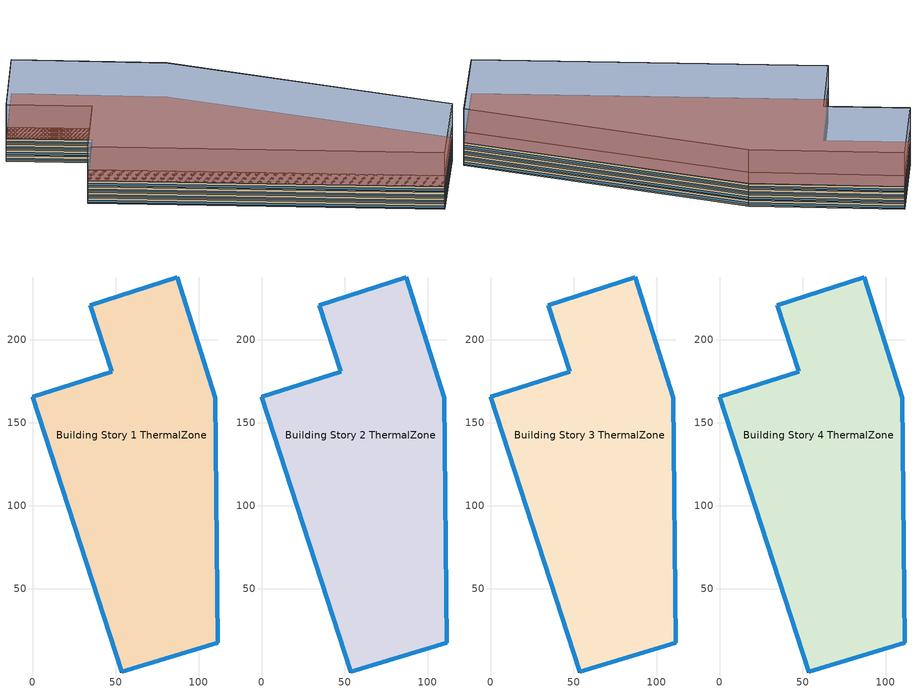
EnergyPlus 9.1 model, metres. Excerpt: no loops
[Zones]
Building Story 1 ThermalZone
 floor ground (Typical Insulated Carpeted 6in Slab Floor): 109.88,165.12 111.61,17.73 53.73,0 0,165.55 47.59,180.88 34.63,220.81 87.23,237.76 z0
 wall outside (Typical Insulated Exterior Mass Wall R-9.62): 111.61,17.73 109.88,165.12 87.23,237.76 34.63,220.81 47.59,180.88 0,165.55 53.73,0 111.61,17.73 z0:3
 window (U 0.57 SHGC 0.49 Dbl Blue 6mm/6mm Air): 111.61,17.76 109.88,165.09 / 53.75,0.01 111.58,17.72 / 0.01,165.52 53.72,0.02 / 47.56,180.87 0.02,165.55 / 34.64,220.79 47.58,180.9 / 87.2,237.75 34.65,220.82 / 109.87,165.14 87.24,237.73 z0.76:1.66
 ceiling adiabatic (Typical Interior Ceiling): 87.23,237.76 34.63,220.81 47.59,180.88 0,165.55 53.73,0 111.61,17.73 109.88,165.12 z3
Building Story 2 ThermalZone
 floor adiabatic (Typical Insulated Carpeted 6in Slab Floor): 109.88,165.12 111.61,17.73 53.73,0 0,165.55 47.59,180.88 34.63,220.81 87.23,237.76 z3
 wall outside (Typical Insulated Exterior Mass Wall R-9.62): 111.61,17.73 109.88,165.12 87.23,237.76 34.63,220.81 47.59,180.88 0,165.55 53.73,0 111.61,17.73 z3:6
 window (U 0.57 SHGC 0.49 Dbl Blue 6mm/6mm Air): 111.61,17.76 109.88,165.09 / 53.75,0.01 111.58,17.72 / 0.01,165.52 53.72,0.02 / 47.56,180.87 0.02,165.55 / 34.64,220.79 47.58,180.9 / 87.2,237.75 34.65,220.82 / 109.87,165.14 87.24,237.73 z3.76:4.66
 ceiling adiabatic (Typical IEAD Roof R-15.87): 87.23,237.76 34.63,220.81 47.59,180.88 0,165.55 53.73,0 111.61,17.73 109.88,165.12 z6
Building Story 3 ThermalZone
 floor adiabatic (Typical Interior Floor): 109.88,165.12 111.61,17.73 53.73,0 0,165.55 47.59,180.88 34.63,220.81 87.23,237.76 z6
 wall outside (Typical Insulated Exterior Mass Wall R-9.62): 111.61,17.73 109.88,165.12 87.23,237.76 34.63,220.81 47.59,180.88 0,165.55 53.73,0 111.61,17.73 z6:9
 window (U 0.57 SHGC 0.49 Dbl Blue 6mm/6mm Air): 111.61,17.76 109.88,165.09 / 53.75,0.01 111.58,17.72 / 0.01,165.52 53.72,0.02 / 47.56,180.87 0.02,165.55 / 34.64,220.79 47.58,180.9 / 87.2,237.75 34.65,220.82 / 109.87,165.14 87.24,237.73 z6.76:7.66
 ceiling adiabatic (Typical IEAD Roof R-15.87): 87.23,237.76 34.63,220.81 47.59,180.88 0,165.55 53.73,0 111.61,17.73 109.88,165.12 z9
Building Story 4 ThermalZone
 floor adiabatic (Typical Interior Floor): 109.88,165.12 111.61,17.73 53.73,0 0,165.55 47.59,180.88 34.63,220.81 87.23,237.76 z9
 wall outside (Typical Insulated Exterior Mass Wall R-9.62): 111.61,17.73 109.88,165.12 87.23,237.76 34.63,220.81 47.59,180.88 0,165.55 53.73,0 111.61,17.73 z9:12
 window (U 0.57 SHGC 0.49 Dbl Blue 6mm/6mm Air): 111.61,17.76 109.88,165.09 / 53.75,0.01 111.58,17.72 / 0.01,165.52 53.72,0.02 / 47.56,180.87 0.02,165.55 / 34.64,220.79 47.58,180.9 / 87.2,237.75 34.65,220.82 / 109.87,165.14 87.24,237.73 z9.76:10.66
 roof outside (Typical IEAD Roof R-15.87): 87.23,237.76 34.63,220.81 47.59,180.88 0,165.55 53.73,0 111.61,17.73 109.88,165.12 z12
shading: 111.61,17.73 109.88,165.12 / 53.73,0 111.61,17.73 / 0,165.55 53.73,0 / 47.59,180.88 0,165.55 / 34.63,220.81 47.59,180.88 / 87.23,237.76 34.63,220.81 / 109.88,165.12 87.23,237.76 / 111.61,17.73 109.88,165.12 / 109.88,165.12 87.23,237.76 / 53.73,0 111.61,17.73 / 0,165.55 53.73,0 / 34.63,220.81 47.59,180.88 / 47.59,180.88 0,165.55 / 87.23,237.76 34.63,220.81 / 47.59,180.88 0,165.55 / 34.63,220.81 47.59,180.88 / 87.23,237.76 34.63,220.81 / 109.88,165.12 87.23,237.76 / 111.61,17.73 109.88,165.12 / 53.73,0 111.61,17.73 / 0,165.55 53.73,0 / 111.61,17.73 109.88,165.12 / 109.88,165.12 87.23,237.76 / 87.23,237.76 34.63,220.81 / 34.63,220.81 47.59,180.88 / 47.59,180.88 0,165.55 / 0,165.55 53.73,0 / 53.73,0 111.61,17.73 z0:9; 111.61,17.73 109.88,165.12 / 53.73,0 111.61,17.73 / 0,165.55 53.73,0 / 47.59,180.88 0,165.55 / 34.63,220.81 47.59,180.88 / 87.23,237.76 34.63,220.81 / 109.88,165.12 87.23,237.76 / 111.61,17.73 109.88,165.12 / 109.88,165.12 87.23,237.76 / 87.23,237.76 34.63,220.81 / 34.63,220.81 47.59,180.88 / 47.59,180.88 0,165.55 / 0,165.55 53.73,0 / 53.73,0 111.61,17.73 z0:3; 87.23,237.76 34.63,220.81 / 34.63,220.81 47.59,180.88 / 47.59,180.88 0,165.55 / 0,165.55 53.73,0 / 53.73,0 111.61,17.73 / 111.61,17.73 109.88,165.12 / 109.88,165.12 87.23,237.76 z0:18; 111.61,17.73 109.88,165.12 / 109.88,165.12 87.23,237.76 / 87.23,237.76 34.63,220.81 / 34.63,220.81 47.59,180.88 / 47.59,180.88 0,165.55 / 0,165.55 53.73,0 / 53.73,0 111.61,17.73 z0:30; 109.88,165.12 111.61,17.73 53.73,0 0,165.55 47.59,180.88 34.63,220.81 87.23,237.76 z0; 87.23,237.76 34.63,220.81 47.59,180.88 0,165.55 53.73,0 111.61,17.73 109.88,165.12 z9; 87.23,237.76 34.63,220.81 47.59,180.88 0,165.55 53.73,0 111.61,17.73 109.88,165.12 z9; 109.88,165.12 111.61,17.73 53.73,0 0,165.55 47.59,180.88 34.63,220.81 87.23,237.76 z0; 109.88,165.12 111.61,17.73 53.73,0 0,165.55 47.59,180.88 34.63,220.81 87.23,237.76 z0; 87.23,237.76 34.63,220.81 47.59,180.88 0,165.55 53.73,0 111.61,17.73 109.88,165.12 z3; 109.88,165.12 111.61,17.73 53.73,0 0,165.55 47.59,180.88 34.63,220.81 87.23,237.76 z0; 87.23,237.76 34.63,220.81 47.59,180.88 0,165.55 53.73,0 111.61,17.73 109.88,165.12 z3; 87.23,237.76 34.63,220.81 47.59,180.88 0,165.55 53.73,0 111.61,17.73 109.88,165.12 z18; 109.88,165.12 111.61,17.73 53.73,0 0,165.55 47.59,180.88 34.63,220.81 87.23,237.76 z0; 87.23,237.76 34.63,220.81 47.59,180.88 0,165.55 53.73,0 111.61,17.73 109.88,165.12 z30; 109.88,165.12 111.61,17.73 53.73,0 0,165.55 47.59,180.88 34.63,220.81 87.23,237.76 z0; 87.23,237.76 34.63,220.81 47.59,180.88 0,165.55 53.73,0 111.61,17.73 109.88,165.12 z9; 109.88,165.12 111.61,17.73 53.73,0 0,165.55 47.59,180.88 34.63,220.81 87.23,237.76 z0; 109.88,165.12 111.61,17.73 53.73,0 0,165.55 47.59,180.88 34.63,220.81 87.23,237.76 z0; 87.23,237.76 34.63,220.81 47.59,180.88 0,165.55 53.73,0 111.61,17.73 109.88,165.12 z9
[Building]
Mixed_use 1: Terrain=City
[Site:Location]
Buffalo Niagara Intl Ap_NY_USA: Latitude {deg}=42.8132; Longitude {deg}=-78.8479; Time Zone {hr}=-5; Elevation {m}=215
[Site:GroundTemperature:BuildingSurface]
19.527, 19.502, 19.536, 19.598, 20.002, 21.64, 22.225, 22.375, 21.449, 20.121, 19.802, 19.633
[Site:WaterMainsTemperature]
Calculation Method=Correlation; Annual Average Outdoor Air Temperature {C}=8.96667; Maximum Difference In Monthly Average Outdoor Air Temperatures {deltaC}=26.2
[SizingPeriod:DesignDay] Day of Month=21; Dry-Bulb Temperature Range Modifier Type=DefaultMultipliers; Humidity Condition Type=Wetbulb; Barometric Pressure {Pa}=98769; Rain Indicator=No; Snow Indicator=No; Daylight Saving Time Indicator=No
Name | Month | Day Type | Maximum Dry-Bulb Temperature {C} | Daily Dry-Bulb Temperature Range {deltaC} | Wetbulb or DewPoint at Maximum Dry-Bulb {C} | Wind Speed {m/s} | Wind Direction {deg} | Solar Model Indicator | ASHRAE Clear Sky Optical Depth for Beam Irradiance (taub) | ASHRAE Clear Sky Optical Depth for Diffuse Irradiance (taud) | Sky Clearness
Buffalo Niagara Intl Ap Ann Clg .4% Condns DB=>MWB | 7 | SummerDesignDay | 30.3 | 9.3 | 21.8 | 5.7 | 240 | ASHRAETau | 0.462 | 2.001
Buffalo Niagara Intl Ap Ann Clg .4% Condns WB=>MDB | 7 | SummerDesignDay | 27.8 | 9.3 | 23.8 | 5.7 | 240 | ASHRAETau | 0.462 | 2.001
Buffalo Niagara Intl Ap Ann Htg 99.6% Condns DB | 1 | WinterDesignDay | -16.3 | 0 | -16.3 | 5.1 | 270 | ASHRAEClearSky |  |  | 0
[Material] Thermal Absorptance=0.9
Name | Roughness | Thickness {m} | Conductivity {W/m-K} | Density {kg/m3} | Specific Heat {J/kg-K} | Solar Absorptance | Visible Absorptance
1/2IN Gypsum | Smooth | 0.0127 | 0.16 | 784.9 | 830 | 0.4 | 0.4
100mm Normalweight concrete floor | MediumRough | 0.1016 | 2.31045 | 2322 | 832.557 | 0 | 0
1IN Stucco | Smooth | 0.0253 | 0.6918 | 1858 | 837 | 0.7 | 0.92
6 in. Normalweight Concrete Floor | MediumRough | 0.1524 | 2.31 | 2322 | 832 | 0.7 | 0.7
8IN CONCRETE HW RefBldg | Rough | 0.2032 | 1.311 | 2240 | 836.8 | 0.7 | 0.7
Metal Roof Surface | Smooth | 0.0008 | 45.28 | 7824 | 500 | 0.7 | 0.7
Roof Membrane | VeryRough | 0.0095 | 0.16 | 1121.29 | 1460 | 0.7 | 0.7
[Material:NoMass] Roughness=Smooth; Thermal Absorptance=0.9; Solar Absorptance=0.7
Name | Thermal Resistance {m2-K/W} | Visible Absorptance
CP02 CARPET PAD; Typical Carpet Pad | 0.21648 | 0.8
Typical Insulation R-14.76 | 2.59864 | 0.7
Typical Insulation R-7.23 | 1.27273 | 0.7
[WindowMaterial:Gas]
AIR 6MM: Gas Type=Air; Thickness {m}=0.0063
[WindowMaterial:Glazing] Optical Data Type=SpectralAverage; Thickness {m}=0.006; Infrared Transmittance at Normal Incidence=0; Front Side Infrared Hemispherical Emissivity=0.84; Back Side Infrared Hemispherical Emissivity=0.84; Conductivity {W/m-K}=0.9; Dirt Correction Factor for Solar and Visible Transmittance=1; Solar Diffusing=No
Name | Solar Transmittance at Normal Incidence | Front Side Solar Reflectance at Normal Incidence | Back Side Solar Reflectance at Normal Incidence | Visible Transmittance at Normal Incidence | Front Side Visible Reflectance at Normal Incidence | Back Side Visible Reflectance at Normal Incidence
BLUE 6MM | 0.48 | 0.05 | 0.05 | 0.57 | 0.06 | 0.06
CLEAR 6MM | 0.775 | 0.071 | 0.071 | 0.881 | 0.08 | 0.08
[Construction]
Typical IEAD Roof R-15.87: Roof Membrane, Typical Insulation R-14.76, Metal Roof Surface
Typical Insulated Carpeted 6in Slab Floor: 6 in. Normalweight Concrete Floor, Typical Carpet Pad
Typical Insulated Exterior Mass Wall R-9.62: 1IN Stucco, 8IN CONCRETE HW RefBldg, Typical Insulation R-7.23, 1/2IN Gypsum
Typical Interior Ceiling: CP02 CARPET PAD, 100mm Normalweight concrete floor
Typical Interior Floor: 100mm Normalweight concrete floor, CP02 CARPET PAD
U 0.57 SHGC 0.49 Dbl Blue 6mm/6mm Air: BLUE 6MM, AIR 6MM, CLEAR 6MM
[Zone]
Building Story 1 ThermalZone; Building Story 2 ThermalZone; Building Story 3 ThermalZone; Building Story 4 ThermalZone
[AvailabilityManager:NightCycle] Applicability Schedule=Always On Discrete; Control Type=CycleOnAny; Thermostat Tolerance {deltaC}=1; Cycling Run Time Control Type=FixedRunTime; Cycling Run Time {s}=1800
Name | Fan Schedule
Availability Manager Night Cycle 1 | 1 Zone VAV Occ Sch
Availability Manager Night Cycle 2 | 1 Zone VAV 1 Occ Sch
Availability Manager Night Cycle 3 | 1 Zone VAV 2 Occ Sch
Availability Manager Night Cycle 4 | 1 Zone VAV 3 Occ Sch
[AvailabilityManager:Scheduled] Schedule=Always On Discrete
1 Zone VAV OA System Availability Manager; 1 Zone VAV 1 OA System Availability Manager; 1 Zone VAV 2 OA System Availability Manager; 1 Zone VAV 3 OA System Availability Manager
[Exterior:Lights] Control Option=AstronomicalClock
Name | Schedule | Design Level {W}
Building Facades | Schedule Ruleset 1 | 3540.68
Main Entries | Always On Discrete | 2256.552
Other Doors | Always On Discrete | 4513.104
Parking Areas and Drives | Always On Discrete | 265327
[Fan:ZoneExhaust] Availability Schedule=RestaurantSitDown Kitchen_Exhaust_SCH; Fan Total Efficiency=0.0660786; Pressure Rise {Pa}=124.544; System Availability Manager Coupling Mode=Decoupled
Name | Maximum Flow Rate {m3/s} | Flow Fraction Schedule | Balanced Exhaust Fraction Schedule
Zone FullServiceRestaurant Kitchen A  - Story Ground Exhaust Fan; Zone FullServiceRestaurant Kitchen C  - Story Ground Exhaust Fan | 1.3616 | RestaurantSitDown Kitchen_Exhaust_SCH | RestaurantSitDown Kitchen Exhaust Fan Balanced Exhaust Fraction Schedule
Zone FullServiceRestaurant Kitchen A  - Story Ground Transfer Air Source; Zone FullServiceRestaurant Kitchen C  - Story Ground Transfer Air Source | 1.27134
Zone FullServiceRestaurant Kitchen A end_a - Story Ground Exhaust Fan; Zone FullServiceRestaurant Kitchen C end_a - Story Ground Exhaust Fan | 0.0743317 | RestaurantSitDown Kitchen_Exhaust_SCH
Zone FullServiceRestaurant Kitchen B  - Story Ground Exhaust Fan | 29.4168 | RestaurantSitDown Kitchen_Exhaust_SCH | RestaurantSitDown Kitchen Exhaust Fan Balanced Exhaust Fraction Schedule
Zone FullServiceRestaurant Kitchen B  - Story Ground Transfer Air Source | 27.4668
Zone FullServiceRestaurant Kitchen B end_a - Story Ground Exhaust Fan | 1.6059 | RestaurantSitDown Kitchen_Exhaust_SCH
[EnergyManagementSystem:Sensor] Output:Variable or Output:Meter Index Key=Environment
Name | Output:Variable or Output:Meter
Mains_Water_Temp_Sen | Site Mains Water Temperature
OAT; OAT_1; OAT_2; OAT_3 | Site Outdoor Air Drybulb Temperature
[EnergyManagementSystem:Actuator] Actuated Component Control Type=Schedule Value
Name | Actuated Component Unique | Actuated Component Type
Mains_Water_Temp_Act | Mains Water Temperature | Schedule:Constant
SYS1ZoneVAV1ClgSch0; SYS1ZoneVAV2ClgSch0 | OfficeMedium CLGSETP_SCH_NO_SETBACK | Schedule:Year
SYS1ZoneVAV1HtgSch0; SYS1ZoneVAV2HtgSch0 | OfficeMedium HTGSETP_SCH_PACU_VAV_bot | Schedule:Year
SYS1ZoneVAV3ClgSch0 | RestaurantSitDown CLGSETP_KITCHEN_SCH_NO_SETBACK | Schedule:Year
SYS1ZoneVAV3HtgSch0 | RestaurantSitDown HTGSETP_KITCHEN_SCH_NO_OPTIMUM | Schedule:Year
SYS1ZoneVAVClgSch0 | RestaurantSitDown CLGSETP_SCH_NO_SETBACK | Schedule:Year
SYS1ZoneVAVHtgSch0 | RestaurantSitDown HTGSETP_SCH_NO_OPTIMUM | Schedule:Year
[EnergyManagementSystem:Program]
Mains_Water_Prg: SET Mains_Water_Temp_Act = Mains_Water_Temp_Sen
SYS1ZoneVAV1OptimumStartProg0: IF DaylightSavings==0 && DayOfWeek>1 && Hour==5 && OAT_1<23.9 && OAT_1>1.7; SET SYS1ZoneVAV1ClgSch0 = 29.4; SET SYS1ZoneVAV1HtgSch0 = 15.6; ELSEIF DaylightSavings==0 && DayOfWeek==1 && Hour==7 && OAT_1<23.9 && OAT_1>1.7; SET SYS1ZoneVAV1ClgSch0 = 29.4; SET SYS1ZoneVAV1HtgSch0 = 15.6; ELSEIF DaylightSavings==1 && DayOfWeek>1 && Hour==4 && OAT_1<23.9 && OAT_1>1.7; SET SYS1ZoneVAV1ClgSch0 = 29.4; SET SYS1ZoneVAV1HtgSch0 = 15.6; ELSEIF DaylightSavings==1 && DayOfWeek==1 && Hour==6 && OAT_1<23.9 && OAT_1>1.7; SET SYS1ZoneVAV1ClgSch0 = 29.4; SET SYS1ZoneVAV1HtgSch0 = 15.6; ELSE; SET SYS1ZoneVAV1ClgSch0 = NULL; SET SYS1ZoneVAV1HtgSch0 = NULL; ENDIF
SYS1ZoneVAV2OptimumStartProg0: IF DaylightSavings==0 && DayOfWeek>1 && Hour==5 && OAT_2<23.9 && OAT_2>1.7; SET SYS1ZoneVAV2ClgSch0 = 29.4; SET SYS1ZoneVAV2HtgSch0 = 15.6; ELSEIF DaylightSavings==0 && DayOfWeek==1 && Hour==7 && OAT_2<23.9 && OAT_2>1.7; SET SYS1ZoneVAV2ClgSch0 = 29.4; SET SYS1ZoneVAV2HtgSch0 = 15.6; ELSEIF DaylightSavings==1 && DayOfWeek>1 && Hour==4 && OAT_2<23.9 && OAT_2>1.7; SET SYS1ZoneVAV2ClgSch0 = 29.4; SET SYS1ZoneVAV2HtgSch0 = 15.6; ELSEIF DaylightSavings==1 && DayOfWeek==1 && Hour==6 && OAT_2<23.9 && OAT_2>1.7; SET SYS1ZoneVAV2ClgSch0 = 29.4; SET SYS1ZoneVAV2HtgSch0 = 15.6; ELSE; SET SYS1ZoneVAV2ClgSch0 = NULL; SET SYS1ZoneVAV2HtgSch0 = NULL; ENDIF
SYS1ZoneVAV3OptimumStartProg0: IF DaylightSavings==0 && DayOfWeek>1 && Hour==5 && OAT_3<23.9 && OAT_3>1.7; SET SYS1ZoneVAV3ClgSch0 = 29.4; SET SYS1ZoneVAV3HtgSch0 = 15.6; ELSEIF DaylightSavings==0 && DayOfWeek==1 && Hour==7 && OAT_3<23.9 && OAT_3>1.7; SET SYS1ZoneVAV3ClgSch0 = 29.4; SET SYS1ZoneVAV3HtgSch0 = 15.6; ELSEIF DaylightSavings==1 && DayOfWeek>1 && Hour==4 && OAT_3<23.9 && OAT_3>1.7; SET SYS1ZoneVAV3ClgSch0 = 29.4; SET SYS1ZoneVAV3HtgSch0 = 15.6; ELSEIF DaylightSavings==1 && DayOfWeek==1 && Hour==6 && OAT_3<23.9 && OAT_3>1.7; SET SYS1ZoneVAV3ClgSch0 = 29.4; SET SYS1ZoneVAV3HtgSch0 = 15.6; ELSE; SET SYS1ZoneVAV3ClgSch0 = NULL; SET SYS1ZoneVAV3HtgSch0 = NULL; ENDIF
SYS1ZoneVAVOptimumStartProg0: IF DaylightSavings==0 && DayOfWeek>1 && Hour==5 && OAT<23.9 && OAT>1.7; SET SYS1ZoneVAVClgSch0 = 29.4; SET SYS1ZoneVAVHtgSch0 = 15.6; ELSEIF DaylightSavings==0 && DayOfWeek==1 && Hour==7 && OAT<23.9 && OAT>1.7; SET SYS1ZoneVAVClgSch0 = 29.4; SET SYS1ZoneVAVHtgSch0 = 15.6; ELSEIF DaylightSavings==1 && DayOfWeek>1 && Hour==4 && OAT<23.9 && OAT>1.7; SET SYS1ZoneVAVClgSch0 = 29.4; SET SYS1ZoneVAVHtgSch0 = 15.6; ELSEIF DaylightSavings==1 && DayOfWeek==1 && Hour==6 && OAT<23.9 && OAT>1.7; SET SYS1ZoneVAVClgSch0 = 29.4; SET SYS1ZoneVAVHtgSch0 = 15.6; ELSE; SET SYS1ZoneVAVClgSch0 = NULL; SET SYS1ZoneVAVHtgSch0 = NULL; ENDIF
[EnergyManagementSystem:ProgramCallingManager]
Mains_Water_Prg_Mgr: BeginTimestepBeforePredictor; Mains_Water_Prg
SYS1ZoneVAV1OptimumStartCallingManager0: BeginTimestepBeforePredictor; SYS1ZoneVAV1OptimumStartProg0
SYS1ZoneVAV2OptimumStartCallingManager0: BeginTimestepBeforePredictor; SYS1ZoneVAV2OptimumStartProg0
SYS1ZoneVAV3OptimumStartCallingManager0: BeginTimestepBeforePredictor; SYS1ZoneVAV3OptimumStartProg0
SYS1ZoneVAVOptimumStartCallingManager0: BeginTimestepBeforePredictor; SYS1ZoneVAVOptimumStartProg0
[Schedule:Day:Interval]
RestaurantSitDown HTGSETP_SCH_NO_OPTIMUM Default|Sat|Wkdy Day; RestaurantSitDown HTGSETP_SCH_NO_OPTIMUM Default: No, 04:00, 15.6, 24:00, 21
RestaurantSitDown HTGSETP_SCH_NO_OPTIMUM Summer Design Day; OfficeMedium HTGSETP_SCH_PACU_VAV_bot Default; OfficeMedium HTGSETP_SCH_PACU_VAV_bot Summer Design Day; RestaurantSitDown HTGSETP_KITCHEN_SCH_NO_OPTIMUM Summer Design Day: No, 24:00, 15.6
RestaurantSitDown HTGSETP_SCH_NO_OPTIMUM Winter Design Day: No, 24:00, 21
RestaurantSitDown CLGSETP_SCH_NO_SETBACK Default|Sat|Wkdy Day; RestaurantSitDown CLGSETP_SCH_NO_SETBACK Default; OfficeMedium CLGSETP_SCH_NO_SETBACK Default|WntrDsn|Sat|Wkdy Day; OfficeMedium CLGSETP_SCH_NO_SETBACK Default; OfficeMedium CLGSETP_SCH_NO_SETBACK Winter Design Day: No, 24:00, 24
RestaurantSitDown CLGSETP_SCH_NO_SETBACK Summer Design Day: No, 05:00, 30, 06:00, 26, 24:00, 24
RestaurantSitDown CLGSETP_SCH_NO_SETBACK Winter Design Day; RestaurantSitDown CLGSETP_KITCHEN_SCH_NO_SETBACK Winter Design Day: No, 24:00, 30
1 Zone VAV Occ Sch Default; 1 Zone VAV 3 Occ Sch Default: No, 07:00, 0, 24:00, 1
1 Zone VAV Occ Sch Summer Design Day; 1 Zone VAV Occ Sch Winter Design Day; 1 Zone VAV 1 Occ Sch Summer Design Day; 1 Zone VAV 1 Occ Sch Winter Design Day; 1 Zone VAV 2 Occ Sch Summer Design Day; 1 Zone VAV 2 Occ Sch Winter Design Day; 1 Zone VAV 3 Occ Sch Summer Design Day; 1 Zone VAV 3 Occ Sch Winter Design Day: No, 24:00, 1
OfficeMedium HTGSETP_SCH_PACU_VAV_bot Wkdy Day: No, 05:00, 15.6, 22:00, 21, 24:00, 15.6
OfficeMedium HTGSETP_SCH_PACU_VAV_bot Sat Day: No, 05:00, 15.6, 17:00, 21, 24:00, 15.6
OfficeMedium HTGSETP_SCH_PACU_VAV_bot Winter Design Day: No, 05:00, 15.6, 06:00, 17.6, 07:00, 19.6, 22:00, 21, 24:00, 15.6
OfficeMedium CLGSETP_SCH_NO_SETBACK Summer Design Day: No, 05:00, 26.7, 06:00, 25.7, 07:00, 25, 22:00, 24, 24:00, 26.7
1 Zone VAV 1 Occ Sch Default; 1 Zone VAV 2 Occ Sch Default: No, 07:00, 0, 18:00, 1, 24:00, 0
1 Zone VAV 1 Occ Sch Saturday; 1 Zone VAV 2 Occ Sch Saturday: No, 08:00, 0, 12:00, 1, 24:00, 0
1 Zone VAV 1 Occ Sch Sunday; 1 Zone VAV 2 Occ Sch Sunday: No, 24:00, 0
RestaurantSitDown HTGSETP_KITCHEN_SCH_NO_OPTIMUM Default|Sat|Wkdy Day; RestaurantSitDown HTGSETP_KITCHEN_SCH_NO_OPTIMUM Default: No, 01:00, 19, 04:00, 15.6, 24:00, 19
RestaurantSitDown HTGSETP_KITCHEN_SCH_NO_OPTIMUM Winter Design Day: No, 24:00, 19
RestaurantSitDown CLGSETP_KITCHEN_SCH_NO_SETBACK Default|Sat|Wkdy Day; RestaurantSitDown CLGSETP_KITCHEN_SCH_NO_SETBACK Default: No, 24:00, 26
RestaurantSitDown CLGSETP_KITCHEN_SCH_NO_SETBACK Summer Design Day: No, 01:00, 26, 05:00, 30, 06:00, 28, 24:00, 26
RestaurantSitDown Kitchen Exhaust Fan Balanced Exhaust Fraction Schedule Default; RestaurantSitDown Kitchen Exhaust Fan Balanced Exhaust Fraction Schedule Default|WntrDsn|SmrDsn|Sun|Wkdy Day; RestaurantSitDown Kitchen Exhaust Fan Balanced Exhaust Fraction Schedule Summer Design Day; RestaurantSitDown Kitchen Exhaust Fan Balanced Exhaust Fraction Schedule Winter Design Day: No, 01:00, 0.93371, 05:00, 0, 24:00, 0.93371
RestaurantSitDown Kitchen_Exhaust_SCH Default; RestaurantSitDown Kitchen_Exhaust_SCH Default|WntrDsn|SmrDsn|Sun|Wkdy Day; RestaurantSitDown Kitchen_Exhaust_SCH Summer Design Day; RestaurantSitDown Kitchen_Exhaust_SCH Winter Design Day: No, 05:00, 0, 24:00, 1
Schedule Day 27: No, 06:00, 0, 24:00, 1
[Schedule:Week:Daily]
RestaurantSitDown HTGSETP_SCH_NO_OPTIMUM Week Rule - Jan1-Dec31: RestaurantSitDown HTGSETP_SCH_NO_OPTIMUM Default, RestaurantSitDown HTGSETP_SCH_NO_OPTIMUM Default|Sat|Wkdy Day, RestaurantSitDown HTGSETP_SCH_NO_OPTIMUM Default|Sat|Wkdy Day, RestaurantSitDown HTGSETP_SCH_NO_OPTIMUM Default|Sat|Wkdy Day, RestaurantSitDown HTGSETP_SCH_NO_OPTIMUM Default|Sat|Wkdy Day, RestaurantSitDown HTGSETP_SCH_NO_OPTIMUM Default|Sat|Wkdy Day, RestaurantSitDown HTGSETP_SCH_NO_OPTIMUM Default|Sat|Wkdy Day, RestaurantSitDown HTGSETP_SCH_NO_OPTIMUM Default, RestaurantSitDown HTGSETP_SCH_NO_OPTIMUM Summer Design Day, RestaurantSitDown HTGSETP_SCH_NO_OPTIMUM Winter Design Day, RestaurantSitDown HTGSETP_SCH_NO_OPTIMUM Default, RestaurantSitDown HTGSETP_SCH_NO_OPTIMUM Default
RestaurantSitDown CLGSETP_SCH_NO_SETBACK Week Rule - Jan1-Dec31: RestaurantSitDown CLGSETP_SCH_NO_SETBACK Default, RestaurantSitDown CLGSETP_SCH_NO_SETBACK Default|Sat|Wkdy Day, RestaurantSitDown CLGSETP_SCH_NO_SETBACK Default|Sat|Wkdy Day, RestaurantSitDown CLGSETP_SCH_NO_SETBACK Default|Sat|Wkdy Day, RestaurantSitDown CLGSETP_SCH_NO_SETBACK Default|Sat|Wkdy Day, RestaurantSitDown CLGSETP_SCH_NO_SETBACK Default|Sat|Wkdy Day, RestaurantSitDown CLGSETP_SCH_NO_SETBACK Default|Sat|Wkdy Day, RestaurantSitDown CLGSETP_SCH_NO_SETBACK Default, RestaurantSitDown CLGSETP_SCH_NO_SETBACK Summer Design Day, RestaurantSitDown CLGSETP_SCH_NO_SETBACK Winter Design Day, RestaurantSitDown CLGSETP_SCH_NO_SETBACK Default, RestaurantSitDown CLGSETP_SCH_NO_SETBACK Default
1 Zone VAV Occ Sch Week Rule - Jan1-Dec31: 1 Zone VAV Occ Sch Default, 1 Zone VAV Occ Sch Default, 1 Zone VAV Occ Sch Default, 1 Zone VAV Occ Sch Default, 1 Zone VAV Occ Sch Default, 1 Zone VAV Occ Sch Default, 1 Zone VAV Occ Sch Default, 1 Zone VAV Occ Sch Default, 1 Zone VAV Occ Sch Summer Design Day, 1 Zone VAV Occ Sch Winter Design Day, 1 Zone VAV Occ Sch Default, 1 Zone VAV Occ Sch Default
OfficeMedium HTGSETP_SCH_PACU_VAV_bot Week Rule - Jan1-Dec31: OfficeMedium HTGSETP_SCH_PACU_VAV_bot Default, OfficeMedium HTGSETP_SCH_PACU_VAV_bot Wkdy Day, OfficeMedium HTGSETP_SCH_PACU_VAV_bot Wkdy Day, OfficeMedium HTGSETP_SCH_PACU_VAV_bot Wkdy Day, OfficeMedium HTGSETP_SCH_PACU_VAV_bot Wkdy Day, OfficeMedium HTGSETP_SCH_PACU_VAV_bot Wkdy Day, OfficeMedium HTGSETP_SCH_PACU_VAV_bot Sat Day, OfficeMedium HTGSETP_SCH_PACU_VAV_bot Default, OfficeMedium HTGSETP_SCH_PACU_VAV_bot Summer Design Day, OfficeMedium HTGSETP_SCH_PACU_VAV_bot Winter Design Day, OfficeMedium HTGSETP_SCH_PACU_VAV_bot Default, OfficeMedium HTGSETP_SCH_PACU_VAV_bot Default
OfficeMedium CLGSETP_SCH_NO_SETBACK Week Rule - Jan1-Dec31: OfficeMedium CLGSETP_SCH_NO_SETBACK Default, OfficeMedium CLGSETP_SCH_NO_SETBACK Default|WntrDsn|Sat|Wkdy Day, OfficeMedium CLGSETP_SCH_NO_SETBACK Default|WntrDsn|Sat|Wkdy Day, OfficeMedium CLGSETP_SCH_NO_SETBACK Default|WntrDsn|Sat|Wkdy Day, OfficeMedium CLGSETP_SCH_NO_SETBACK Default|WntrDsn|Sat|Wkdy Day, OfficeMedium CLGSETP_SCH_NO_SETBACK Default|WntrDsn|Sat|Wkdy Day, OfficeMedium CLGSETP_SCH_NO_SETBACK Default|WntrDsn|Sat|Wkdy Day, OfficeMedium CLGSETP_SCH_NO_SETBACK Default, OfficeMedium CLGSETP_SCH_NO_SETBACK Summer Design Day, OfficeMedium CLGSETP_SCH_NO_SETBACK Winter Design Day, OfficeMedium CLGSETP_SCH_NO_SETBACK Default, OfficeMedium CLGSETP_SCH_NO_SETBACK Default
1 Zone VAV 1 Occ Sch Week Rule - Jan1-Jan6: 1 Zone VAV 1 Occ Sch Default, 1 Zone VAV 1 Occ Sch Default, 1 Zone VAV 1 Occ Sch Default, 1 Zone VAV 1 Occ Sch Default, 1 Zone VAV 1 Occ Sch Default, 1 Zone VAV 1 Occ Sch Default, 1 Zone VAV 1 Occ Sch Saturday, 1 Zone VAV 1 Occ Sch Default, 1 Zone VAV 1 Occ Sch Summer Design Day, 1 Zone VAV 1 Occ Sch Winter Design Day, 1 Zone VAV 1 Occ Sch Default, 1 Zone VAV 1 Occ Sch Default
1 Zone VAV 1 Occ Sch Week Rule - Jan7-Dec31: 1 Zone VAV 1 Occ Sch Sunday, 1 Zone VAV 1 Occ Sch Default, 1 Zone VAV 1 Occ Sch Default, 1 Zone VAV 1 Occ Sch Default, 1 Zone VAV 1 Occ Sch Default, 1 Zone VAV 1 Occ Sch Default, 1 Zone VAV 1 Occ Sch Saturday, 1 Zone VAV 1 Occ Sch Default, 1 Zone VAV 1 Occ Sch Summer Design Day, 1 Zone VAV 1 Occ Sch Winter Design Day, 1 Zone VAV 1 Occ Sch Default, 1 Zone VAV 1 Occ Sch Default
1 Zone VAV 2 Occ Sch Week Rule - Jan1-Jan6: 1 Zone VAV 2 Occ Sch Default, 1 Zone VAV 2 Occ Sch Default, 1 Zone VAV 2 Occ Sch Default, 1 Zone VAV 2 Occ Sch Default, 1 Zone VAV 2 Occ Sch Default, 1 Zone VAV 2 Occ Sch Default, 1 Zone VAV 2 Occ Sch Saturday, 1 Zone VAV 2 Occ Sch Default, 1 Zone VAV 2 Occ Sch Summer Design Day, 1 Zone VAV 2 Occ Sch Winter Design Day, 1 Zone VAV 2 Occ Sch Default, 1 Zone VAV 2 Occ Sch Default
1 Zone VAV 2 Occ Sch Week Rule - Jan7-Dec31: 1 Zone VAV 2 Occ Sch Sunday, 1 Zone VAV 2 Occ Sch Default, 1 Zone VAV 2 Occ Sch Default, 1 Zone VAV 2 Occ Sch Default, 1 Zone VAV 2 Occ Sch Default, 1 Zone VAV 2 Occ Sch Default, 1 Zone VAV 2 Occ Sch Saturday, 1 Zone VAV 2 Occ Sch Default, 1 Zone VAV 2 Occ Sch Summer Design Day, 1 Zone VAV 2 Occ Sch Winter Design Day, 1 Zone VAV 2 Occ Sch Default, 1 Zone VAV 2 Occ Sch Default
RestaurantSitDown HTGSETP_KITCHEN_SCH_NO_OPTIMUM Week Rule - Jan1-Dec31: RestaurantSitDown HTGSETP_KITCHEN_SCH_NO_OPTIMUM Default, RestaurantSitDown HTGSETP_KITCHEN_SCH_NO_OPTIMUM Default|Sat|Wkdy Day, RestaurantSitDown HTGSETP_KITCHEN_SCH_NO_OPTIMUM Default|Sat|Wkdy Day, RestaurantSitDown HTGSETP_KITCHEN_SCH_NO_OPTIMUM Default|Sat|Wkdy Day, RestaurantSitDown HTGSETP_KITCHEN_SCH_NO_OPTIMUM Default|Sat|Wkdy Day, RestaurantSitDown HTGSETP_KITCHEN_SCH_NO_OPTIMUM Default|Sat|Wkdy Day, RestaurantSitDown HTGSETP_KITCHEN_SCH_NO_OPTIMUM Default|Sat|Wkdy Day, RestaurantSitDown HTGSETP_KITCHEN_SCH_NO_OPTIMUM Default, RestaurantSitDown HTGSETP_KITCHEN_SCH_NO_OPTIMUM Summer Design Day, RestaurantSitDown HTGSETP_KITCHEN_SCH_NO_OPTIMUM Winter Design Day, RestaurantSitDown HTGSETP_KITCHEN_SCH_NO_OPTIMUM Default, RestaurantSitDown HTGSETP_KITCHEN_SCH_NO_OPTIMUM Default
RestaurantSitDown CLGSETP_KITCHEN_SCH_NO_SETBACK Week Rule - Jan1-Dec31: RestaurantSitDown CLGSETP_KITCHEN_SCH_NO_SETBACK Default, RestaurantSitDown CLGSETP_KITCHEN_SCH_NO_SETBACK Default|Sat|Wkdy Day, RestaurantSitDown CLGSETP_KITCHEN_SCH_NO_SETBACK Default|Sat|Wkdy Day, RestaurantSitDown CLGSETP_KITCHEN_SCH_NO_SETBACK Default|Sat|Wkdy Day, RestaurantSitDown CLGSETP_KITCHEN_SCH_NO_SETBACK Default|Sat|Wkdy Day, RestaurantSitDown CLGSETP_KITCHEN_SCH_NO_SETBACK Default|Sat|Wkdy Day, RestaurantSitDown CLGSETP_KITCHEN_SCH_NO_SETBACK Default|Sat|Wkdy Day, RestaurantSitDown CLGSETP_KITCHEN_SCH_NO_SETBACK Default, RestaurantSitDown CLGSETP_KITCHEN_SCH_NO_SETBACK Summer Design Day, RestaurantSitDown CLGSETP_KITCHEN_SCH_NO_SETBACK Winter Design Day, RestaurantSitDown CLGSETP_KITCHEN_SCH_NO_SETBACK Default, RestaurantSitDown CLGSETP_KITCHEN_SCH_NO_SETBACK Default
1 Zone VAV 3 Occ Sch Week Rule - Jan1-Dec31: 1 Zone VAV 3 Occ Sch Default, 1 Zone VAV 3 Occ Sch Default, 1 Zone VAV 3 Occ Sch Default, 1 Zone VAV 3 Occ Sch Default, 1 Zone VAV 3 Occ Sch Default, 1 Zone VAV 3 Occ Sch Default, 1 Zone VAV 3 Occ Sch Default, 1 Zone VAV 3 Occ Sch Default, 1 Zone VAV 3 Occ Sch Summer Design Day, 1 Zone VAV 3 Occ Sch Winter Design Day, 1 Zone VAV 3 Occ Sch Default, 1 Zone VAV 3 Occ Sch Default
RestaurantSitDown Kitchen Exhaust Fan Balanced Exhaust Fraction Schedule Week Rule - Jan1-Jan6: RestaurantSitDown Kitchen Exhaust Fan Balanced Exhaust Fraction Schedule Default, RestaurantSitDown Kitchen Exhaust Fan Balanced Exhaust Fraction Schedule Default|WntrDsn|SmrDsn|Sun|Wkdy Day, RestaurantSitDown Kitchen Exhaust Fan Balanced Exhaust Fraction Schedule Default|WntrDsn|SmrDsn|Sun|Wkdy Day, RestaurantSitDown Kitchen Exhaust Fan Balanced Exhaust Fraction Schedule Default|WntrDsn|SmrDsn|Sun|Wkdy Day, RestaurantSitDown Kitchen Exhaust Fan Balanced Exhaust Fraction Schedule Default|WntrDsn|SmrDsn|Sun|Wkdy Day, RestaurantSitDown Kitchen Exhaust Fan Balanced Exhaust Fraction Schedule Default|WntrDsn|SmrDsn|Sun|Wkdy Day, RestaurantSitDown Kitchen Exhaust Fan Balanced Exhaust Fraction Schedule Default, RestaurantSitDown Kitchen Exhaust Fan Balanced Exhaust Fraction Schedule Default, RestaurantSitDown Kitchen Exhaust Fan Balanced Exhaust Fraction Schedule Summer Design Day, RestaurantSitDown Kitchen Exhaust Fan Balanced Exhaust Fraction Schedule Winter Design Day, RestaurantSitDown Kitchen Exhaust Fan Balanced Exhaust Fraction Schedule Default, RestaurantSitDown Kitchen Exhaust Fan Balanced Exhaust Fraction Schedule Default
RestaurantSitDown Kitchen Exhaust Fan Balanced Exhaust Fraction Schedule Week Rule - Jan7-Dec31: RestaurantSitDown Kitchen Exhaust Fan Balanced Exhaust Fraction Schedule Default|WntrDsn|SmrDsn|Sun|Wkdy Day, RestaurantSitDown Kitchen Exhaust Fan Balanced Exhaust Fraction Schedule Default|WntrDsn|SmrDsn|Sun|Wkdy Day, RestaurantSitDown Kitchen Exhaust Fan Balanced Exhaust Fraction Schedule Default|WntrDsn|SmrDsn|Sun|Wkdy Day, RestaurantSitDown Kitchen Exhaust Fan Balanced Exhaust Fraction Schedule Default|WntrDsn|SmrDsn|Sun|Wkdy Day, RestaurantSitDown Kitchen Exhaust Fan Balanced Exhaust Fraction Schedule Default|WntrDsn|SmrDsn|Sun|Wkdy Day, RestaurantSitDown Kitchen Exhaust Fan Balanced Exhaust Fraction Schedule Default|WntrDsn|SmrDsn|Sun|Wkdy Day, RestaurantSitDown Kitchen Exhaust Fan Balanced Exhaust Fraction Schedule Default, RestaurantSitDown Kitchen Exhaust Fan Balanced Exhaust Fraction Schedule Default, RestaurantSitDown Kitchen Exhaust Fan Balanced Exhaust Fraction Schedule Summer Design Day, RestaurantSitDown Kitchen Exhaust Fan Balanced Exhaust Fraction Schedule Winter Design Day, RestaurantSitDown Kitchen Exhaust Fan Balanced Exhaust Fraction Schedule Default, RestaurantSitDown Kitchen Exhaust Fan Balanced Exhaust Fraction Schedule Default
RestaurantSitDown Kitchen_Exhaust_SCH Week Rule - Jan1-Jan6: RestaurantSitDown Kitchen_Exhaust_SCH Default, RestaurantSitDown Kitchen_Exhaust_SCH Default|WntrDsn|SmrDsn|Sun|Wkdy Day, RestaurantSitDown Kitchen_Exhaust_SCH Default|WntrDsn|SmrDsn|Sun|Wkdy Day, RestaurantSitDown Kitchen_Exhaust_SCH Default|WntrDsn|SmrDsn|Sun|Wkdy Day, RestaurantSitDown Kitchen_Exhaust_SCH Default|WntrDsn|SmrDsn|Sun|Wkdy Day, RestaurantSitDown Kitchen_Exhaust_SCH Default|WntrDsn|SmrDsn|Sun|Wkdy Day, RestaurantSitDown Kitchen_Exhaust_SCH Default, RestaurantSitDown Kitchen_Exhaust_SCH Default, RestaurantSitDown Kitchen_Exhaust_SCH Summer Design Day, RestaurantSitDown Kitchen_Exhaust_SCH Winter Design Day, RestaurantSitDown Kitchen_Exhaust_SCH Default, RestaurantSitDown Kitchen_Exhaust_SCH Default
RestaurantSitDown Kitchen_Exhaust_SCH Week Rule - Jan7-Dec31: RestaurantSitDown Kitchen_Exhaust_SCH Default|WntrDsn|SmrDsn|Sun|Wkdy Day, RestaurantSitDown Kitchen_Exhaust_SCH Default|WntrDsn|SmrDsn|Sun|Wkdy Day, RestaurantSitDown Kitchen_Exhaust_SCH Default|WntrDsn|SmrDsn|Sun|Wkdy Day, RestaurantSitDown Kitchen_Exhaust_SCH Default|WntrDsn|SmrDsn|Sun|Wkdy Day, RestaurantSitDown Kitchen_Exhaust_SCH Default|WntrDsn|SmrDsn|Sun|Wkdy Day, RestaurantSitDown Kitchen_Exhaust_SCH Default|WntrDsn|SmrDsn|Sun|Wkdy Day, RestaurantSitDown Kitchen_Exhaust_SCH Default, RestaurantSitDown Kitchen_Exhaust_SCH Default, RestaurantSitDown Kitchen_Exhaust_SCH Summer Design Day, RestaurantSitDown Kitchen_Exhaust_SCH Winter Design Day, RestaurantSitDown Kitchen_Exhaust_SCH Default, RestaurantSitDown Kitchen_Exhaust_SCH Default
Schedule Ruleset 1 Week Rule - Jan1-Dec31: Schedule Day 27, Schedule Day 27, Schedule Day 27, Schedule Day 27, Schedule Day 27, Schedule Day 27, Schedule Day 27, Schedule Day 27, Schedule Day 27, Schedule Day 27, Schedule Day 27, Schedule Day 27
[Schedule:Year]
RestaurantSitDown HTGSETP_SCH_NO_OPTIMUM: RestaurantSitDown HTGSETP_SCH_NO_OPTIMUM Week Rule - Jan1-Dec31, 1, 1, 12, 31
RestaurantSitDown CLGSETP_SCH_NO_SETBACK: RestaurantSitDown CLGSETP_SCH_NO_SETBACK Week Rule - Jan1-Dec31, 1, 1, 12, 31
1 Zone VAV Occ Sch: 1 Zone VAV Occ Sch Week Rule - Jan1-Dec31, 1, 1, 12, 31
OfficeMedium HTGSETP_SCH_PACU_VAV_bot: OfficeMedium HTGSETP_SCH_PACU_VAV_bot Week Rule - Jan1-Dec31, 1, 1, 12, 31
OfficeMedium CLGSETP_SCH_NO_SETBACK: OfficeMedium CLGSETP_SCH_NO_SETBACK Week Rule - Jan1-Dec31, 1, 1, 12, 31
1 Zone VAV 1 Occ Sch: 1 Zone VAV 1 Occ Sch Week Rule - Jan1-Jan6, 1, 1, 1, 6, 1 Zone VAV 1 Occ Sch Week Rule - Jan7-Dec31, 1, 7, 12, 31
1 Zone VAV 2 Occ Sch: 1 Zone VAV 2 Occ Sch Week Rule - Jan1-Jan6, 1, 1, 1, 6, 1 Zone VAV 2 Occ Sch Week Rule - Jan7-Dec31, 1, 7, 12, 31
RestaurantSitDown HTGSETP_KITCHEN_SCH_NO_OPTIMUM: RestaurantSitDown HTGSETP_KITCHEN_SCH_NO_OPTIMUM Week Rule - Jan1-Dec31, 1, 1, 12, 31
RestaurantSitDown CLGSETP_KITCHEN_SCH_NO_SETBACK: RestaurantSitDown CLGSETP_KITCHEN_SCH_NO_SETBACK Week Rule - Jan1-Dec31, 1, 1, 12, 31
1 Zone VAV 3 Occ Sch: 1 Zone VAV 3 Occ Sch Week Rule - Jan1-Dec31, 1, 1, 12, 31
RestaurantSitDown Kitchen Exhaust Fan Balanced Exhaust Fraction Schedule: RestaurantSitDown Kitchen Exhaust Fan Balanced Exhaust Fraction Schedule Week Rule - Jan1-Jan6, 1, 1, 1, 6, RestaurantSitDown Kitchen Exhaust Fan Balanced Exhaust Fraction Schedule Week Rule - Jan7-Dec31, 1, 7, 12, 31
RestaurantSitDown Kitchen_Exhaust_SCH: RestaurantSitDown Kitchen_Exhaust_SCH Week Rule - Jan1-Jan6, 1, 1, 1, 6, RestaurantSitDown Kitchen_Exhaust_SCH Week Rule - Jan7-Dec31, 1, 7, 12, 31
Schedule Ruleset 1: Schedule Ruleset 1 Week Rule - Jan1-Dec31, 1, 1, 12, 31
[Schedule:Constant]
Name | Hourly Value
Always On Discrete | 1
Mains Water Temperature | 10
